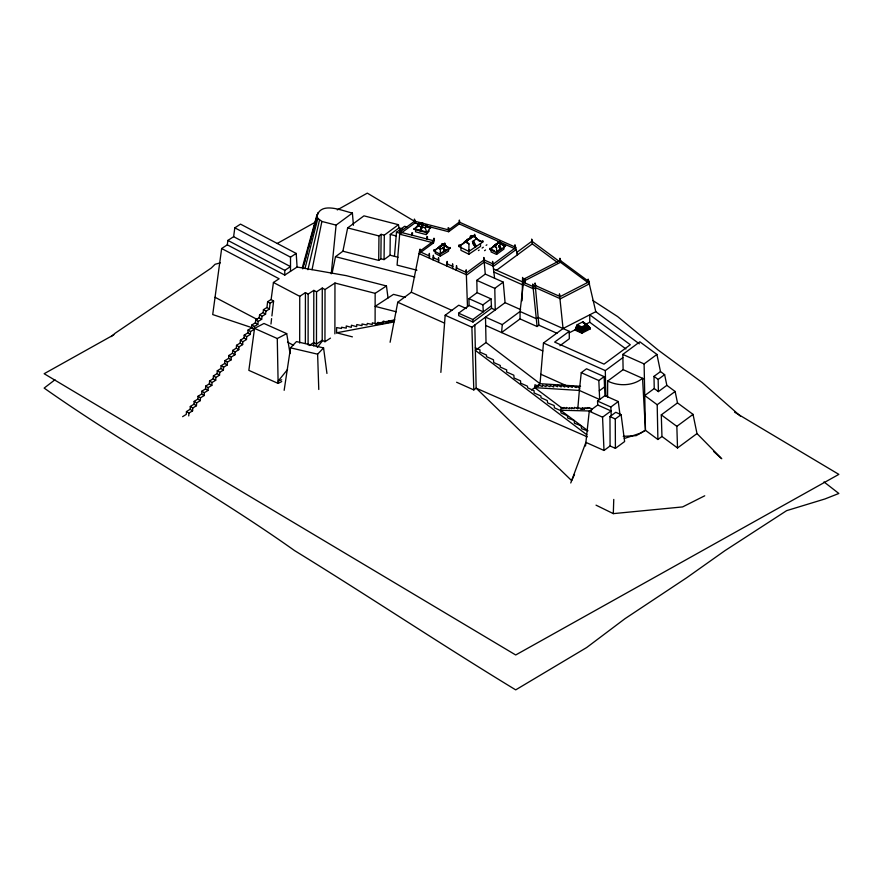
<?xml version="1.0" encoding="UTF-8"?>
<svg xmlns="http://www.w3.org/2000/svg" width="883" height="883" viewBox="0 0 883 883"><rect width="100%" height="100%" fill="white"/><g stroke="black" fill="none" stroke-linecap="round" stroke-linejoin="round"><path stroke-width="1.32" d="M227.295 244.823L284.767 275.088L284.779 270.353L290.496 266.611L233.62 236.677L227.891 240.419L227.295 244.823L221.655 248.52L212.715 314.558L252.406 327.836M290.496 271.346L290.518 257.163L296.202 253.443L240.507 224.127L234.823 227.836L233.62 236.677M299.679 343.046L299.745 296.335L305.43 292.615L308.167 294.061L313.807 290.375L316.544 291.809L322.273 288.068L325.021 289.525L334.966 283.035L375.154 293.344L386.456 285.96L388.034 297.935M305.363 343.454L305.43 292.615M308.101 344.889L308.167 294.061M313.741 345.948L313.807 290.375M316.467 346.257L316.544 291.809M322.273 288.068L322.207 341.136L317.284 347.449M309.227 345.529L313.741 342.571L316.478 344.017L322.207 340.275L324.955 341.721L325.021 289.525M334.889 333.862L334.966 283.035M375.154 293.344L375.109 323.708L394.889 319.867M472.471 241.512L473.167 244.26L475.352 247.041L472.471 241.512L476.919 238.498A5.806 3.62 55.7 0 1 475.297 236.898L474.712 234.304L473.387 236.478A5.254 3.278 55.7 0 1 472.493 236.324L464.535 241.721L463.641 243.41M607.559 397.361L607.692 381.048L623.122 369.646L622.813 354.414L639.855 341.82L656.941 354.447L660.484 371.577L664.623 374.646L666.842 385.352L675.131 391.478L677.493 402.902L693.034 414.381L696.996 433.575L721.775 458.763M378.708 260.408L378.962 235.938L381.136 234.326L384.315 235.143L398.443 224.701L399.028 227.913L390.253 234.436L390.043 255.198L384.061 259.613L380.882 258.796L378.708 260.408L342.902 251.213L335.496 256.688L332.24 272.626M380.882 258.796L381.136 234.326M384.061 259.613L384.315 235.143M522.063 300.805L522.593 277.417L523.067 280.021M472.935 241.6L473.089 242.063M448.089 229.768L448.134 227.726L448.763 227.88L448.652 231.721L414.789 223.035L399.679 234.194L433.542 242.891L434.425 238.454L433.807 238.289L433.332 240.662M448.652 231.721L459.237 223.907L459.337 220.077L459.822 222.35M302.77 268.862L317.008 216.456C320.386 200.794 343.277 211.203 352.394 213.057L353.432 225.253M704.733 495.793L682.625 506.919L613.31 513.63L613.762 499.425M336.589 332.803L336.622 327.571L341.555 328.487L341.511 327.24L346.291 328.134L346.213 325.959L351.302 327.361L351.412 325.231L356.655 326.666L356.776 324.547L362.019 325.661L361.997 323.962L366.942 325.01L367.295 323.432L372.229 324.458L372.361 322.803L377.736 324.469L377.935 322.361L382.858 323.697L383.288 321.114L388.365 322.604L389.028 320.695L393.984 321.964L336.589 332.803L352.405 336.864M221.655 248.52L279.127 278.774L273.432 282.483L271.125 299.525L267.615 301.71L266.953 307.505L263.443 309.69L263.112 312.593L259.602 314.778L259.205 317.725L255.761 319.867L255.364 322.803L251.92 324.944L251.732 327.759L248.068 330.043L247.88 332.858L244.216 335.132L244.028 337.946L240.375 340.231L240.176 343.046L236.523 345.33L236.335 348.145L232.671 350.419L232.483 353.233L228.818 355.518L228.631 358.332L224.966 360.617L224.69 363.476L221.125 365.705L220.927 368.52L217.273 370.805L217.086 373.619L213.421 375.893L213.233 378.719L209.569 380.992L209.381 383.807L205.717 386.092L205.529 388.906L201.865 391.18L201.677 394.006L198.013 396.279L197.825 399.094L194.172 401.379L193.973 404.193L190.32 406.467L190.132 409.293L186.468 411.566L186.28 414.381L182.615 416.666M188.741 415.926L188.929 413.112L192.593 410.827L192.781 408.012L196.445 405.727L196.633 402.913L200.286 400.639L200.485 397.814L204.139 395.54L204.326 392.725L207.991 390.441L208.178 387.626L211.843 385.352L212.03 382.527L215.695 380.253L215.882 377.438L219.547 375.154L219.735 372.339L223.399 370.065L223.587 367.24L227.163 365.021L227.428 362.151L231.092 359.878L231.28 357.052L234.944 354.778L235.132 351.964L238.796 349.679L238.984 346.864L242.648 344.591L242.836 341.765L246.489 339.491L246.688 336.677L250.342 334.392L250.529 331.578L254.194 329.293L254.381 326.478L257.825 324.337L258.222 321.412L261.666 319.26L262.063 316.324L265.573 314.138L265.904 311.235L269.414 309.05L270.077 303.244L273.598 301.059L271.125 299.525M449.679 248.553L450.076 247.461L450.076 248.322L440.175 254.282L440.474 249.26L446.136 245.849A3.311 1.954 58.9 0 1 445.198 244.9L444.734 243.002L444.215 244.436L444.734 244.127M440.86 372.394L445.164 315.253L458.774 305.198L466.279 308.542M394.458 256.324L396.467 232.306L404.613 226.291L407.008 226.898M400.474 232.229L400.672 229.79L400.054 229.635L397.085 265.121L416.931 270.22M411.721 235.121L411.931 232.682L412.549 232.836L412.339 235.275M426.677 238.951L426.875 236.512L427.493 236.677L427.295 239.105M429.171 255.871L429.381 253.388L429.524 258.277M432.979 259.823L433.365 255.242L433.696 257.891M438.343 259.966L438.542 257.56L438.685 262.372M446.765 265.971L447.151 261.401L447.471 264.039M452.405 266.236L452.604 263.829L452.758 268.653M456.125 270.154L456.511 265.573L456.842 268.222M520.054 318.918L537.096 326.533L536.301 318.73L520.054 311.478L502.272 324.613L501.599 332.549L520.054 318.918L520.054 311.478L523.762 280.021L524.027 282.538M639.347 343.851L595.793 311.699L563.045 328.542L543.475 343.001L540.032 383.697L531.511 389.999M562.725 408.686L534.701 387.637L534.955 384.756L538.641 386.401L538.74 384.999L542.35 386.533L542.438 385.131L546.047 386.655L546.158 385.098L550.021 386.743L550.109 385.496L553.707 387.019L553.851 384.999L557.438 386.732L557.603 385.198L561.191 386.931L561.367 385.396L564.822 387.063L564.965 385.683L568.696 387.372L568.84 385.827L572.294 387.405L572.438 385.86L576.169 387.56L576.268 386.478L579.568 387.979L577.78 409.061M331.257 273.818L336.092 225.11L352.394 213.057M468.487 239.845L468.52 239.017L468.376 239.768M604.115 376.622L598.829 380.529L599.656 399.513L579.358 390.452L581.257 372.681L586.544 368.774L604.115 376.622L604.954 395.606L597.537 401.081L597.714 404.988L589.248 411.246L585.506 445.992M270.971 324.028L271.589 318.631M271.898 315.926L273.598 301.059M525.021 282.968L524.988 278.487L524.712 280.761M290.066 353.586L286.71 333.631L263.973 323.476L254.536 328.377L248.851 370.352L278.134 383.421L281.732 381.555M467.99 239.723L466.114 241.147M284.16 390.319L290.518 347.836L296.467 341.578L323.575 347.924L326.942 373.432M492.615 247.582L493.476 246.158A3.311 2.13 53.7 0 0 494.491 246.191L495.462 244.425L494.999 245.893A3.587 2.307 53.7 0 0 496.522 247.516L496.599 252.56L505.484 246.092L505.484 245.242L505.131 246.346M468.961 243.885L464.535 241.721A5.254 3.278 55.7 0 0 465.429 241.865L467.482 240.882L467.482 239.194L466.743 239.69L467.173 242.052A5.695 3.554 55.7 0 0 468.961 243.874L468.862 251.434L482.802 241.997L482.802 240.717L482.239 242.372M390.098 342.273L397.758 302.24L411.301 292.24L419.922 249.172L420.518 249.436L420.043 251.798M417.869 226.191L417.924 225.949A3.411 1.192 -74.7 0 0 418.487 224.834L418.763 222.847L419.436 223.024L419.436 224.15L418.763 223.962M312.041 269.701L321.876 221.456L317.847 218.366L317.008 216.456M342.902 251.213L347.659 227.902L363.962 215.849L398.443 224.701M307.913 269.723L319.503 220.066M420.142 230.904L421.136 226.799A3.664 1.545 -76.4 0 1 420.915 228.951L420.816 229.315A3.389 1.435 -76.4 0 1 420.142 230.904L420.849 229.194M587.868 430.738L560.617 410.242L561.312 407.427L563.829 408.553L563.917 407.46L566.312 408.531L566.411 407.449L569.336 408.763L569.425 407.67L571.687 408.686L571.787 407.604L574.182 408.663L574.436 407.35L577.107 408.531L577.195 407.449L582.195 408.719L582.294 407.637L584.822 408.763L584.91 407.681L587.04 408.63L587.129 407.549L588.862 408.321L588.928 407.549L592.405 409.105M440.065 246.699L433.73 250.728L440.175 254.282M305.01 268.399L317.847 218.366M304.006 263.995L305.805 257.406M306.522 254.768L307.593 250.816M308.31 248.178L318.012 212.571M302.361 267.494L317.074 214.481M440.341 246.721L440.507 246.004A2.693 1.589 58.9 0 1 440.429 246.798M570.76 482.979L585.893 442.383L604.005 450.473L610.087 445.981L609.965 416.577L615.771 412.284L621.102 414.668L624.634 441.544L615.407 448.354L610.087 445.981M495.827 245.021L496.014 244.304A2.693 1.733 53.7 0 1 495.926 245.099L494.91 245.971M440.672 246.798L440.76 246.589A2.77 1.634 58.9 0 0 440.849 245.805L435.727 249.856L433.73 250.728L433.73 249.878L434.127 250.485M574.502 474.436L571.632 480.617L476.158 388.178L474.833 324.999M417.758 226.478L414.083 229.304L414.083 228.454L414.591 229.437M495.838 245.331L495.131 245.971M287.549 369.524L278.101 381.169L281.699 379.822M426.975 226.942L430.749 227.946L428.067 227.35L426.908 225.816L425.22 227.869L426.853 232.682L430.749 227.086L430.242 227.803M426.224 231.887L415.562 229.061L415.562 231.81L426.224 234.624L429.27 230.927M318.774 389.48L317.626 354.182L323.575 347.924M463.641 243.41L458.663 246.434L459.215 244.79L459.215 246.059M500.076 242.196L499.601 242.538L500.076 241.07L499.568 242.494A3.311 2.13 53.7 0 1 498.553 242.45L493.476 246.158L496.522 247.538M419.237 224.746L419.613 223.885L423.719 225.507M466.842 241.467L465.981 241.478L468.994 238.697A5.607 3.576 61.9 0 1 468.829 239.602M111.203 336.6L115.088 333.266L211.203 268.079L215.088 264.282L220.353 262.836M54.967 379.778L44.15 388.09C125.474 445.418 213.366 492.88 294.492 550.551C368.752 596.168 441.202 644.59 515.705 689.866L586.643 647.548L624.976 618.696L686.643 577.78L724.965 550.639L786.632 510.65L824.954 498.961L838.85 493.476L823.994 481.93M433.542 242.891L419.039 253.598L466.82 274.922L484.204 262.085L493.52 266.247L516.334 249.392M477.074 292.648L491.047 298.884L491.577 308.299L472.99 322.03L458.674 315.639L458.63 313.189L469.072 305.474L468.939 298.653L477.074 292.648L476.809 280.341L485.275 274.094L483.796 257.45L484.546 260.154M515.385 247.152L514.899 244.812L517.46 254.823L517.184 252.108L531.93 241.214L559.403 261.5M496.18 270.54L532.272 243.885L531.665 239.083L532.35 241.523M491.577 308.299L495.231 309.933L494.789 288.366L503.244 282.118L485.275 274.094M469.072 305.474L483.299 311.82L482.913 304.9L491.047 298.884M472.99 322.03L472.846 319.536L491.434 305.816M523.498 282.295L525.253 281.004L522.537 279.79L560.219 260.397L589.104 281.732L560.208 296.6L535.253 285.463L533.498 286.765L493.774 269.028M456.61 382.251L473.796 389.922L471.886 327.185L505.076 302.67L503.244 282.118M476.434 349.613L486.025 342.527L485.495 317.129L502.272 324.613M537.096 326.533L538.884 325.209L535.032 282.968L535.793 285.706M473.796 389.922L476.158 388.178L587.327 436.864M532.957 286.522L532.747 284.028L536.301 318.73L538.1 317.405L569.248 331.313L554.645 342.096L604.027 364.138L630.296 344.734L589.756 314.801L589.756 322.251L625.915 348.951M559.921 345.717L569.303 338.785L569.248 331.313M605.837 396.003L605.308 370.606L622.879 357.637M599.281 390.838L604.568 386.931M677.493 402.902L661.29 414.867L661.963 436.478L657.901 439.491L645.462 430.308L644.104 363.917L656.941 354.447M611.224 415.639L610.859 407.019L618.266 401.544L620.009 414.855M666.842 385.352L658.387 391.599L654.237 388.542L653.994 376.379L660.484 371.577M604.005 450.473L602.559 417.184L611.025 410.937L597.714 404.988M658.387 391.599L658.144 379.436L664.623 374.646M654.237 388.542L644.756 395.54L657.195 404.734L657.901 439.491M615.407 448.354L615.285 418.95L621.102 414.668M657.195 404.734L675.131 391.478M696.996 433.575L677.515 447.968L676.842 426.346L693.034 414.381M494.027 246.147L489.579 249.381L496.599 252.56M497.151 243.874L494.259 245.982L496.312 244.083A3.72 2.45 59.9 0 1 496.114 244.966M498.752 245.904L500.738 249.547L498.851 246.776A2.77 1.777 53.7 0 1 498.752 245.904L501.599 243.829A3.587 2.307 53.7 0 1 500.065 242.207M500.804 248.598L496.566 251.677L496.566 254.425L491.08 251.942L491.08 249.194L494.37 250.684M496.566 254.425L503.994 249.017L503.994 246.28M478.431 250.562L479.204 250.032M482.096 248.068L483.343 247.218M486.103 245.342L486.886 244.812M484.546 250.662L485.562 249.977M465.153 242.041L458.663 246.434L468.862 251.434M465.981 241.478L468.001 240.11M468.862 250.154L469.425 249.779L469.425 251.059M460.926 246.202L460.926 250.319L468.906 254.216L480.54 246.346L480.54 243.609M491.941 248.145L489.579 249.381L489.933 248.278L489.933 249.127M284.767 275.088L297.096 267.03L346.268 275.651L386.456 285.96M324.955 341.721L330.474 338.123M438.685 247.748L439.591 246.103L439.535 248.311A3.311 1.954 58.9 0 0 440.474 249.249L437.67 247.715A3.587 2.108 58.9 0 0 439.083 247.56M443.63 244.757L443.63 243.907L443.685 245.066M440.175 253.432L447.372 249.138M435.253 250.617L435.253 253.366L440.286 256.147L448.553 251.169L448.553 248.421M623.122 369.646L642.548 378.321L645.462 430.308L636.213 435.639L623.221 436.368M645.462 430.308L640.363 433.211L624.336 438.487M113.83 334.789L44.15 373.719L515.705 654.976L838.85 474.381L734.59 412.195M277.207 243.487L315.639 221.997M337.273 209.911L367.306 193.134L415.882 222.108M493.994 246.335L495.705 244.525L495.529 245.717M254.536 328.377L277.273 338.531L286.71 333.631M522.493 281.843L560.484 262.295L589.557 283.763L560.396 298.763L535.451 287.626L533.685 288.929L523.255 284.271M577.107 325.518L577.107 324.789L582.857 321.831L586.765 324.381L586.765 325.11L581.853 327.637L576.72 325.717L575.153 330.154L581.919 333.178L590.363 328.84L588.122 326.677M576.72 326.456L581.864 328.752L587.482 325.86L582.857 321.831M569.116 332.869L576.4 329.116M584.899 324.745L589.756 322.251M577.107 324.789L581.853 326.898L586.765 324.381M576.72 325.717L581.864 328.012L587.482 325.132M576.323 326.655L581.875 329.127L588.199 325.882L588.199 326.611L581.875 329.867L576.323 327.383M575.937 327.582L581.897 330.242L588.917 326.633L588.917 327.361L581.897 330.982L575.937 328.321M575.539 328.52L581.908 331.357L589.634 327.383L589.634 328.112L581.908 332.096L575.539 329.249M575.153 329.447L581.919 332.472L590.363 328.134M418.95 224.867L417.979 223.719L418.487 224.701L414.083 229.304L426.853 232.682L426.853 231.832L426.224 234.624M580.274 409.127L584.458 409.237M560.617 410.242L591.654 411.036M580.572 386.29L540.032 383.697L486.025 342.527M534.701 387.637L579.358 390.452M290.518 347.836L317.626 354.182M399.028 227.913L402.571 228.818M396.467 232.306L400.065 233.222M390.253 234.436L396.158 235.949M347.659 227.902L378.962 235.938M321.876 221.456L336.092 225.11M390.043 255.198L398.045 257.251M335.496 256.688L414.822 277.052M405.297 297.383L393.509 294.359L375.132 306.368L396.324 311.798M644.413 378.973L642.548 378.321C633.034 386.059 618.42 386.478 607.692 381.048M587.636 430.849L581.621 428.719L581.014 425.738L574.458 423.244L574.149 420.451L567.736 418.056L567.305 415.738L561.047 412.946L560.683 410.628L554.436 407.836L554.138 405.529L547.603 402.869L547.294 400.562L541.036 397.769L540.915 395.981L534.127 392.946L534.083 390.694L527.692 387.836L527.427 386.18L520.639 383.156L520.573 380.893L514.049 377.99L513.862 375.209L506.533 371.942L506.71 369.933L500.186 367.019L500.308 365.474L493.785 362.56L493.42 359.756L486.5 356.666L486.511 355.065L479.855 352.096L480.032 349.933L475.308 347.825M479.237 240.916L482.802 241.997L475.992 238.675M459.237 223.907L515.098 248.84M494.05 272.119L522.427 284.779M429.701 256.103L419.447 251.534L433.95 240.816L399.856 232.074L414.602 221.169L448.707 229.922L459.281 222.108L515.926 247.395L493.332 264.072L484.016 259.911L466.765 272.648L456.312 267.979M433.167 257.648L438.873 260.198M446.941 263.807L452.935 266.478M476.809 280.341L494.789 288.366M622.813 354.414L644.104 363.917M505.076 302.67L520.65 309.624M538.884 325.209L557.007 333.299M468.939 298.653L482.913 304.9M543.475 343.001L605.308 370.606M458.63 313.189L472.846 319.536M411.301 292.24L451.941 310.386M485.672 325.441L542.802 350.948M581.257 372.681L598.829 380.529M445.164 315.253L471.886 327.185M397.758 302.24L444.568 323.134M604.954 395.606L618.266 401.544M540.837 374.26L565.628 385.33M597.537 401.081L610.859 407.019M609.965 416.577L615.285 418.95M589.248 411.246L602.559 417.184M596.036 505.164L613.31 513.63M234.823 227.836L290.518 257.163M227.891 240.419L284.779 270.353M273.432 282.483L299.745 296.335M215.055 297.284L256.953 319.337M287.505 342.129L293.586 345.341M479.226 240.916C477.217 239.734 473.906 235.077 472.626 237.041M443.509 245.077L443.332 244.304L446.5 246.622M444.712 245.353L450.076 248.322L447.328 247.306M267.615 301.71L270.077 303.244M266.953 307.505L269.414 309.05M263.443 309.69L265.904 311.235M263.112 312.593L265.573 314.138M259.602 314.778L262.063 316.324M259.205 317.725L261.666 319.26M255.761 319.867L258.222 321.412M255.364 322.803L257.825 324.337M251.92 324.944L254.381 326.478M251.732 327.759L254.194 329.293M248.068 330.043L250.529 331.578M247.88 332.858L250.342 334.392M244.216 335.132L246.688 336.677M244.028 337.946L246.489 339.491M240.375 340.231L242.836 341.765M240.176 343.046L242.648 344.591M236.523 345.33L238.984 346.864M236.335 348.145L238.796 349.679M232.671 350.419L235.132 351.964M232.483 353.233L234.944 354.778M228.818 355.518L231.28 357.052M228.631 358.332L231.092 359.878M224.966 360.617L227.428 362.151M224.69 363.476L227.163 365.021M221.125 365.705L223.587 367.24M220.927 368.52L223.399 370.065M217.273 370.805L219.735 372.339M217.086 373.619L219.547 375.154M213.421 375.893L215.882 377.438M213.233 378.719L215.695 380.253M209.569 380.992L212.03 382.527M209.381 383.807L211.843 385.352M205.717 386.092L208.178 387.626M205.529 388.906L207.991 390.441M201.865 391.18L204.326 392.725M201.677 394.006L204.139 395.54M198.013 396.279L200.485 397.814M197.825 399.094L200.286 400.639M194.172 401.379L196.633 402.913M193.973 404.193L196.445 405.727M190.32 406.467L192.781 408.012M190.132 409.293L192.593 410.827M186.468 411.566L188.929 413.112M592.725 300.419L617.636 316.589L658.023 349.955L702.173 382.527L740.495 416.202M583.619 322.902L588.199 325.882M583.829 323.2L586.765 325.11M584.987 324.072L588.917 326.633M586.489 325.33L589.634 327.383M587.537 326.743L589.634 328.112M588.122 327.383L590.363 328.84M447.317 247.306L446.511 246.622M532.272 243.885L557.57 262.56M653.994 376.379L658.144 379.436M661.29 414.867L676.842 426.346M661.963 436.478L677.515 447.968M586.831 434.789L475.363 350.396M713.663 451.467L720.716 457.891M444.866 251.456L443.575 249.734A3.72 1.932 57.8 0 1 442.968 247.759L444.866 251.456A3.289 1.711 57.8 0 1 443.95 250.375L443.752 250.066M475.529 245.496L476.312 246.39L473.42 240.86L473.575 241.743M475.186 245.032L474.568 244.094M474.061 243.145L473.696 242.207M422.99 225.584L422.825 224.735M423.365 225.529L423.255 224.856A2.649 0.927 -74.7 0 0 423.31 225.629M595.793 311.699L588.177 279.116L588.696 281.423M560.628 260.706L559.91 258.244L560.484 262.295M415.22 221.335L414.392 219.061L414.789 223.035M563.045 328.542L559.447 293.873L559.667 296.368M494.59 278.255L492.571 261.368L492.791 263.84M296.202 253.443L297.096 267.03M467.482 306.655L466.18 269.823L466.235 272.417M277.273 338.531L278.134 383.421M583.244 322.361L583.244 323.101M581.853 326.898L581.853 327.637M581.864 328.012L581.864 328.752M581.875 329.127L581.875 329.867M581.897 330.242L581.897 330.982M581.908 331.357L581.908 332.096M581.919 332.472L581.919 333.178M496.952 251.456L496.952 252.306M472.593 237.008L472.593 235.728L472.041 237.384M468.906 250.11L468.906 254.216M440.562 253.2L440.562 254.05M440.286 253.41L440.286 256.147M495.838 245.43A3.72 2.45 59.9 0 1 495.672 245.617L495.473 245.761A3.322 2.185 59.9 0 1 495.253 245.882M444.745 244.149A3.587 2.108 58.9 0 1 443.332 244.282M426.908 225.794A3.664 1.28 -74.7 0 1 426.059 225.927L425.385 224.591L426.059 224.768L425.783 226.754A3.411 1.192 -74.7 0 1 425.22 227.869L417.924 225.949L419.613 223.885A3.664 1.28 -74.7 0 1 418.752 223.995M421.566 226.909L420.463 230.993L421.522 227.803A2.649 0.927 -74.7 0 0 421.566 226.909M422.008 227.03L420.904 231.103L422.008 227.03M474.712 235.982L473.972 236.412L474.712 235.982M497.946 241.942L497.195 244.293L497.946 241.942M498.476 242.063L498.122 243.167L498.476 242.063M471.379 235.551L470.197 236.346L470.197 239.039L471.379 238.244L471.379 235.551M442.273 243.807L441.445 244.315L441.445 246.103L442.273 245.606L442.273 243.807M505.484 246.092C500.518 244.414 492.416 239.514 505.484 246.092M422.902 223.267L421.82 222.98L421.82 224.779L422.902 225.055L422.902 223.267M501.047 249.326L499.138 246.556A2.693 1.733 53.7 0 1 499.061 245.684L501.047 249.326M475.827 246.71L474.966 245.849L475.827 246.71M445.12 251.302L443.376 248.432A2.693 1.589 58.9 0 1 443.299 247.549L445.12 251.302M501.345 249.105L499.359 245.463L501.345 249.105M445.462 251.092L443.641 247.35L445.462 251.092"/></g></svg>
